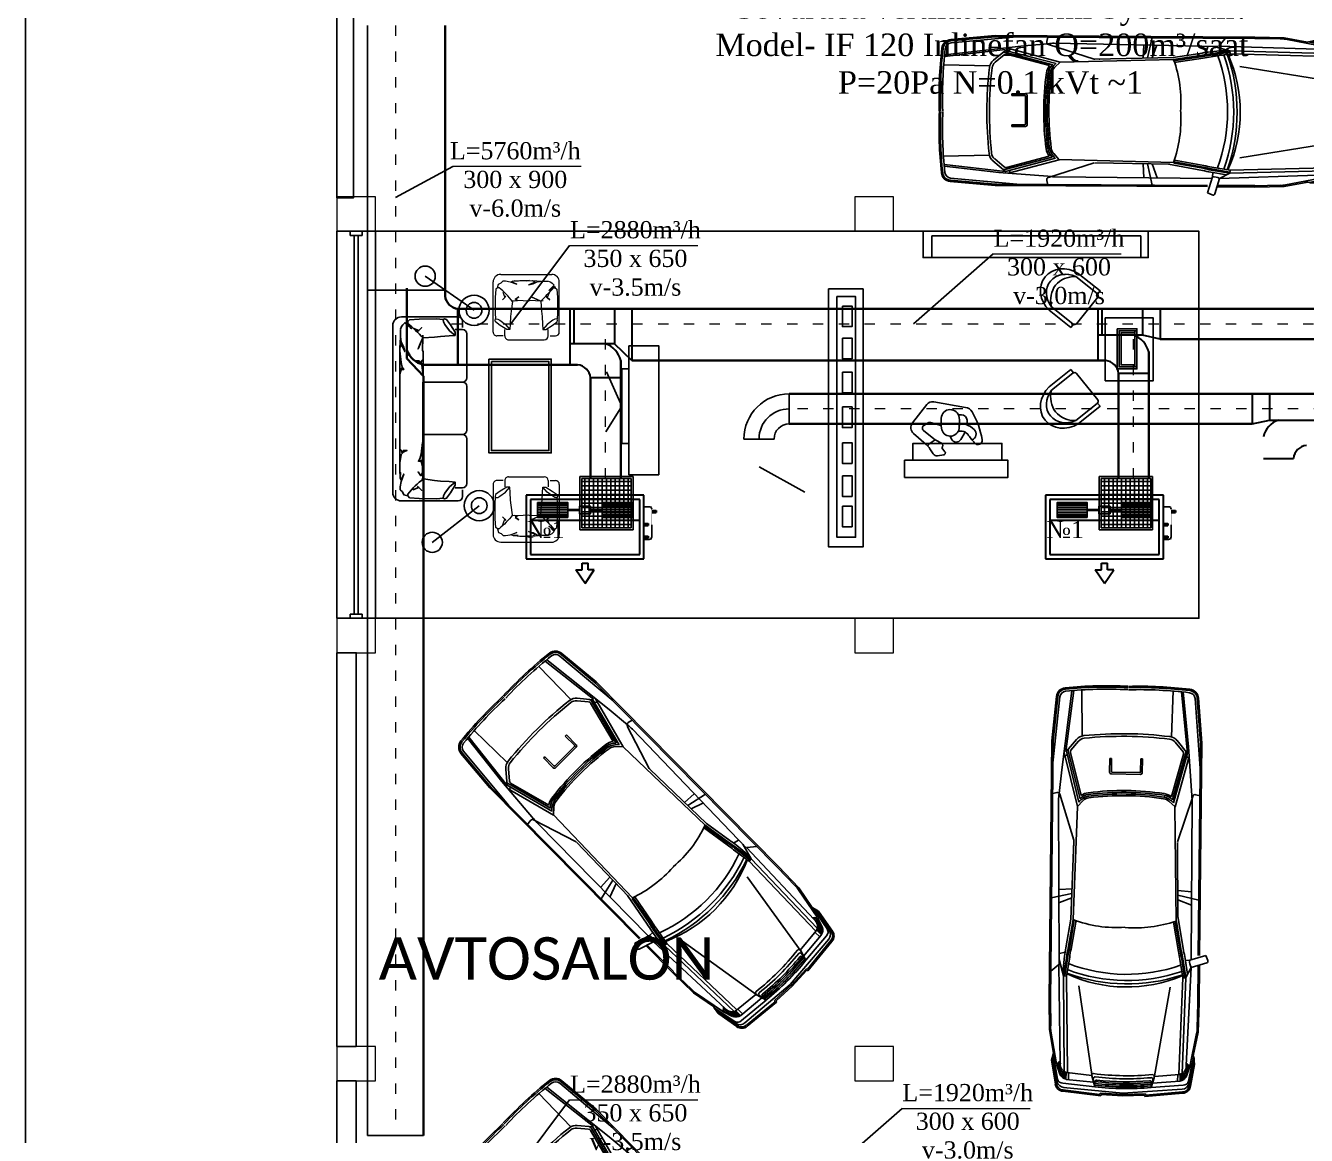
# Model space of a CAD drawing. Header units: inches. Extents: x 23 to 100097, y 11 to 104145.
# Drawn here: x 37146 to 52032, y 13290 to 26194 of the extents above; entities that cross this region are included whole.
import ezdxf

# ---------------------------------------------------------------- set-up
doc = ezdxf.new("R2010")
doc.units = ezdxf.units.IN
doc.header["$MEASUREMENT"] = 0
doc.linetypes.add('ACAD_ISO03W100', pattern=[30, 12, -18])
for name, color, linetype, lineweight in [('DIM', 8, 'Continuous', 13), ('Divar', 7, 'Continuous', 25), ('fancoil sistemi', 80, 'Continuous', 30), ('PENCERE', 7, 'Continuous', 9), ('SL3', 10, 'Continuous', 20), ('T-DİFÜZÖR', 7, 'Continuous', 0)]:
    doc.layers.add(name, color=color, linetype=linetype, lineweight=lineweight)
for name, color, linetype in [('DK_MAQUINAS', 7, 'Continuous'), ('noqte', 1, 'Continuous'), ('TEKST', 7, 'Continuous'), ('VRV MUSA', 5, 'Continuous'), ('VZ', 8, 'Continuous')]:
    doc.layers.add(name, color=color, linetype=linetype)
doc.styles.get("Standard").update_dxf_attribs({"font": 'arial.ttf'})
doc.styles.add('Times Latin', font='')
doc.styles.get('Times Latin').set_extended_font_data('Times Latin')

# ---------------------------------------------------------------- blocks, each defined once
blk = doc.blocks.new('A$C30807CB4')
at = {"layer": 'T-DİFÜZÖR', "lineweight": 25}
for p, q in [((-31, 0), (-31, 62)), ((-31, 62), (31, 62)), ((-28.8, 59.8), (-28.8, 2.2)), ((28.8, 59.8), (-28.8, 59.8)), ((28.8, 2.2), (28.8, 59.8)), ((31, 62), (31, 0)), ((31, 0), (-31, 0)), ((28.8, 2.2), (-28.8, 2.2))]:
    blk.add_line(p, q, dxfattribs=at)
at = {"layer": 'T-DİFÜZÖR', "color": 3, "lineweight": 25}
for p, q in [((28.8, 59.8), (-28.8, 59.8)), ((-25, 2.2), (-25, 59.8)), ((-20, 2.2), (-20, 59.8)), ((-15, 2.2), (-15, 59.8)), ((-10, 2.2), (-10, 59.8)), ((-5, 2.2), (-5, 59.8)), ((0, 2.2), (0, 59.8)), ((5, 2.2), (5, 59.8)), ((10, 2.2), (10, 59.8)), ((15, 2.2), (15, 59.8)), ((20, 2.2), (20, 59.8)), ((25, 2.2), (25, 59.8)), ((-28.8, 56), (28.8, 56)), ((28.8, 56), (-28.8, 56)), ((-28.8, 51), (28.8, 51)), ((28.8, 51), (-28.8, 51)), ((-28.8, 46), (28.8, 46)), ((28.8, 46), (-28.8, 46)), ((-28.8, 41), (28.8, 41)), ((28.8, 41), (-28.8, 41)), ((-28.8, 36), (28.8, 36)), ((28.8, 36), (-28.8, 36)), ((-28.8, 31), (28.8, 31)), ((28.8, 31), (-28.8, 31)), ((-28.8, 26), (28.8, 26)), ((28.8, 26), (-28.8, 26)), ((-28.8, 21), (28.8, 21)), ((28.8, 21), (-28.8, 21)), ((-28.8, 16), (28.8, 16)), ((28.8, 16), (-28.8, 16)), ((-28.8, 11), (28.8, 11)), ((28.8, 11), (-28.8, 11)), ((-28.8, 6), (28.8, 6)), ((28.8, 6), (-28.8, 6))]:
    blk.add_line(p, q, dxfattribs=at)
blk = doc.blocks.new('sadadaaaaaaaaaa')
at = {"color": 1}
for p, q in [((100396, -134465), (100044, -134465)), ((100396, -134465), (100044, -134465)), ((100396, -134478), (100044, -134478)), ((100396, -134478), (100044, -134478)), ((100396, -134495), (100044, -134495)), ((100396, -134495), (100044, -134495)), ((100396, -134517), (100044, -134517)), ((100396, -134517), (100044, -134517)), ((100396, -134542), (100044, -134542)), ((100396, -134542), (100044, -134542)), ((100396, -134568), (100044, -134568)), ((100396, -134568), (100044, -134568)), ((100396, -134536), (100530, -134536)), ((100396, -134536), (100530, -134536)), ((100396, -134549), (100530, -134549)), ((100396, -134549), (100530, -134549)), ((100794, -134536), (100660, -134536)), ((100794, -134536), (100660, -134536)), ((100794, -134549), (100660, -134549)), ((100794, -134549), (100660, -134549)), ((100794, -134465), (101146, -134465)), ((100794, -134465), (101146, -134465)), ((100794, -134478), (101146, -134478)), ((100794, -134478), (101146, -134478)), ((100794, -134495), (101146, -134495)), ((100794, -134495), (101146, -134495)), ((100794, -134517), (101146, -134517)), ((100794, -134517), (101146, -134517)), ((100794, -134542), (101146, -134542)), ((100794, -134542), (101146, -134542)), ((100794, -134568), (101146, -134568)), ((100794, -134568), (101146, -134568)), ((100396, -134590), (100044, -134590)), ((100396, -134590), (100044, -134590)), ((100396, -134607), (100044, -134607)), ((100396, -134607), (100044, -134607)), ((100396, -134620), (100044, -134620)), ((100396, -134620), (100044, -134620)), ((100794, -134590), (101146, -134590)), ((100794, -134590), (101146, -134590)), ((100794, -134607), (101146, -134607)), ((100794, -134607), (101146, -134607)), ((100794, -134620), (101146, -134620)), ((100794, -134620), (101146, -134620))]:
    blk.add_line(p, q, dxfattribs=at)
at = {"color": 4}
for p, q in [((101280, -134504), (101340, -134504)), ((101370, -134856), (101370, -134714)), ((101280, -134886), (101340, -134886))]:
    blk.add_line(p, q, dxfattribs=at)
at = {"color": 1}
for points in [[(100396, -134629), (100044, -134629), (100044, -134456), (100396, -134456)], [(100396, -134629), (100044, -134629), (100044, -134456), (100396, -134456)], [(100530, -134586), (100660, -134586), (100660, -134499), (100530, -134499)], [(100530, -134586), (100660, -134586), (100660, -134499), (100530, -134499)], [(100794, -134629), (101146, -134629), (101146, -134456), (100794, -134456)], [(100794, -134629), (101146, -134629), (101146, -134456), (100794, -134456)]]:
    blk.add_lwpolyline(points, close=True, dxfattribs=at)
at = {"color": 4}
for centre, start, end in [((101340, -134534), 0, 90), ((101340, -134856), 270, 0)]:
    blk.add_arc(centre, 30, start, end, dxfattribs=at)
at = {"layer": 'DK_MAQUINAS', "lineweight": 30}
for p, q in [((100560, -135238), (100560, -135160)), ((100560, -135160), (100630, -135160)), ((100630, -135238), (100630, -135160)), ((100595, -135398), (100487, -135238)), ((100487, -135238), (100560, -135238)), ((100595, -135398), (100703, -135238)), ((100703, -135238), (100630, -135238))]:
    blk.add_line(p, q, dxfattribs=at)
at = {"layer": 'fancoil sistemi', "color": 3, "lineweight": 30}
for p, q in [((101280, -134370), (99910, -134370)), ((99910, -134370), (99910, -135110)), ((101230, -134420), (99960, -134420)), ((99960, -134420), (99960, -135060)), ((101230, -135060), (101230, -134420)), ((101280, -135110), (101280, -134370)), ((101230, -134665), (99960, -134665)), ((99910, -135110), (101280, -135110)), ((99960, -135060), (101230, -135060))]:
    blk.add_line(p, q, dxfattribs=at)
at = {"layer": 'noqte', "color": 4, "lineweight": 30}
for p, q in [((101370, -134548), (101420, -134548)), ((101420, -134548), (101420, -134572)), ((101370, -134572), (101420, -134572))]:
    blk.add_line(p, q, dxfattribs=at)
at = {"layer": 'noqte', "lineweight": 30}
for p, q in [((101280, -134698), (101330, -134698)), ((101330, -134698), (101330, -134722)), ((101280, -134722), (101330, -134722)), ((101280, -134848), (101330, -134848)), ((101330, -134848), (101330, -134872)), ((101280, -134872), (101330, -134872))]:
    blk.add_line(p, q, dxfattribs=at)
at = {"layer": 'noqte', "color": 4, "const_width": 5}
for points in [[(101370, -134504), (101280, -134504)], [(101280, -134886), (101370, -134886), (101370, -134504)]]:
    blk.add_lwpolyline(points, dxfattribs=at)
blk = doc.blocks.new('Z2')
at = {"layer": 'VZ', "linetype": 'Continuous'}
for p, q in [((828.4, 15.6), (822.9, 13.1)), ((523.9, 0), (575.9, 4.6)), ((524, -1.5), (576, 3.1)), ((524.3, -4), (605.6, 3.3)), ((575.9, 4.6), (822.9, 5.9)), ((576, 3.1), (822.9, 4.4)), ((636, -1.4), (637.1, 3.7)), ((753, -20.6), (758.7, 4.1)), ((828.5, -5.5), (822.9, 13.1)), ((836.9, -3.5), (831.2, 14.4)), ((833.8, 6), (877.9, 6.2)), ((833.8, 4.5), (877.9, 4.7)), ((877.8, 6.4), (911.9, 5.7)), ((877.8, 4.9), (907.4, 4.3)), ((911.9, 5.7), (939.5, 0.5)), ((913.5, 3.9), (952.2, -3.4)), ((949.1, 2.2), (935.3, -0.2)), ((969.2, -4.6), (941, 0.9)), ((972, -4.3), (941.8, 1)), ((945, 1.5), (974.8, -3.6)), ((949.8, 2.2), (975.1, -2.1)), ((516.7, -19.9), (588.1, -11.8)), ((516.8, -17.9), (580.4, -10.7)), ((573.5, -24), (588.1, -11.8)), ((637.2, -6.1), (580.5, -10.7)), ((642.5, -28.5), (587.4, -14)), ((646, -27.2), (588, -11.9)), ((650.5, -25.3), (591.6, -9.8)), ((593.8, -10.4), (591.9, -13)), ((691.1, -21.9), (638, -4.9)), ((644.8, -5.6), (827.7, -3.7)), ((747.9, -20.7), (748.9, -4.5)), ((758.4, -20.5), (764.4, -4.3)), ((828.5, -5.5), (829, -10.5)), ((836.9, -3.5), (950.5, -7.5)), ((848.7, -9.6), (836.9, -3.5)), ((849, -9.6), (849.3, -13.1)), ((849, -9.6), (960.4, -12.3)), ((849.3, -13.1), (961.5, -15.9)), ((951.6, -3.3), (947.9, -7.5)), ((952.2, -3.4), (963.4, -7.1)), ((969.3, -14.3), (961.2, -14.3)), ((972.2, -46.4), (969.4, -14.6)), ((977.4, -47.9), (974, -10.9)), ((984.4, -80.8), (978.8, -11.8)), ((986.2, -54), (981.8, -11.2)), ((987.8, -55), (983.3, -11)), ((515.8, -29.7), (569.3, -30.6)), ((575.5, -26.3), (586.4, -17.1)), ((638.7, -29.7), (589.1, -16.5)), ((644.1, -32.5), (650.5, -25.3)), ((783.5, -22.1), (650.3, -25.5)), ((779.1, -20.1), (691.8, -21.9)), ((966.1, -44.6), (860.4, -27.7)), ((964.5, -44.2), (961.5, -15.4)), ((969.5, -17.3), (961.5, -17.3)), ((966.1, -44.6), (977.4, -47.9)), ((968.2, -46.2), (977.4, -47.9)), ((971.5, -47.9), (977.4, -47.9)), ((986.2, -54), (984.7, -54.5)), ((985.9, -80.9), (984.7, -54.5)), ((987.8, -55), (986.3, -55.5)), ((987.4, -80.8), (986.3, -55.5)), ((595.4, -64.1), (595.4, -66.1)), ((611.4, -64.1), (595.4, -64.1)), ((610.4, -66.1), (595.4, -66.1)), ((611.4, -99), (611.4, -67.1)), ((613.4, -100), (613.4, -66.1)), ((984.4, -80.6), (978.8, -149.6)), ((985.9, -80.6), (984.7, -106.9)), ((987.4, -80.6), (986.3, -105.9)), ((595.4, -100), (595.4, -102)), ((610.4, -100), (595.4, -100)), ((611.4, -102), (595.4, -102)), ((966.1, -116.8), (860.4, -133.7)), ((964.5, -117.2), (961.5, -146)), ((964.7, -117.2), (977.5, -113.5)), ((968.2, -115.3), (977.5, -113.5)), ((972.2, -115), (969.4, -146.8)), ((971.6, -113.5), (977.5, -113.5)), ((977.4, -113.5), (974, -150.5)), ((986.2, -107.5), (981.8, -150.3)), ((987.8, -106.4), (983.3, -150.4)), ((986.2, -107.5), (984.7, -106.9)), ((987.8, -106.4), (986.3, -105.9)), ((645.2, -132.6), (651.8, -138.9)), ((516.3, -135.7), (569.9, -134.6)), ((517.2, -145.3), (588.1, -153.4)), ((517.4, -147.4), (609.5, -157.8)), ((574, -141), (588, -152.6)), ((576, -138.7), (586.4, -147.4)), ((642.9, -135.9), (587.4, -150.5)), ((646.8, -137.2), (588, -152.6)), ((639.1, -134.8), (589.1, -148)), ((651.8, -138.9), (589.4, -155.4)), ((691.1, -142.4), (638, -159.3)), ((783.5, -141.8), (651.8, -138.9)), ((783.4, -144.3), (691.8, -142.3)), ((747.9, -143.5), (748.8, -158.6)), ((753, -143.7), (758.5, -167.5)), ((758.4, -143.7), (763.7, -158)), ((849, -151.9), (849.3, -148.4)), ((849.3, -148.4), (961.5, -145.5)), ((969.3, -147.1), (961.2, -147.1)), ((969.5, -144.1), (961.7, -144.1)), ((524.9, -161.3), (605.6, -168.5)), ((593.8, -154.2), (591.9, -151.6)), ((637.2, -160.3), (609.5, -157.8)), ((636, -162.8), (637.1, -168)), ((644.8, -160.8), (835.4, -156.9)), ((821.4, -150.3), (823.3, -157)), ((849, -151.9), (830.2, -157)), ((835.9, -157.3), (950.5, -153.9)), ((835.9, -157.3), (843.9, -166.8)), ((849, -151.9), (960.4, -149.1)), ((911.9, -167.2), (939.1, -162.1)), ((913.5, -165.4), (951.4, -158.2)), ((947.4, -164.1), (937.6, -161.7)), ((969.2, -156.8), (939.9, -162.3)), ((972, -157.1), (941, -162.5)), ((945, -162.9), (974.8, -157.8)), ((947.4, -164.1), (975.1, -159.3)), ((951.7, -158.2), (947.9, -153.9)), ((951.7, -158.2), (963.4, -154.3)), ((524.6, -165.3), (576.2, -169.9)), ((524.7, -163.8), (576.2, -168.4)), ((576.2, -168.4), (877.8, -166.4)), ((576.2, -169.9), (877.8, -167.9)), ((877.8, -166.4), (907.4, -165.8)), ((877.8, -167.9), (911.9, -167.2))]:
    blk.add_line(p, q, dxfattribs=at)
for points in [[(845.1, -7.7), (826.7, -10.9, 0.02434), (817.2, -12.9), (777.4, -20.1)], [(848.7, -9.6), (827.2, -13.3, 0.024621), (817.7, -15.4), (783.9, -21.5)], [(849, -11.1), (827.4, -14.8, 0.024794), (818, -16.8), (784.2, -22.9)], [(849.3, -13.1), (827.7, -16.8, 0.025032), (818.5, -18.8), (784.6, -24.9)], [(844.9, -152.8), (826.2, -150.9, -0.024572), (816.6, -149.5), (783.1, -144.2)], [(848.7, -151.9), (826.5, -148.5, -0.024884), (817, -147), (783.5, -141.8)], [(849, -150.4), (826.7, -147, -0.025062), (817.4, -145.5), (783.7, -140.3)], [(849.3, -148.4), (827.1, -145, -0.025305), (817.8, -143.6), (784.1, -138.3)]]:
    blk.add_lwpolyline(points, format="xyb", dxfattribs=at)
for centre, radius, start, end in [((829.3, 13.8), 2, 16.032, 116.277), ((558.3, 1.1), 2, 90.2925, 95.1346), ((578.6, -51.8), 55, 90.2889, 95.4112), ((909.1, -15.6), 20, 77.2438, 94.9716), ((944.2, -6.9), 8.44, 84.6853, 116.2825), ((949.4, 0.2), 2, 80.3061, 100.0791), ((1012.5, -62.1), 501.6, 174.0706, 182.2377), ((1012.5, -62.1), 500.1, 174.0706, 182.2377), ((525, -11.5), 11.5, 95.4112, 174.0706), ((1012.5, -62.1), 497.6, 174.0706, 182.2377), ((525, -11.5), 10, 95.4112, 174.0706), ((525, -11.5), 7.5, 95.4112, 174.0706), ((580.7, -12.7), 2, 94.625, 96.4592), ((586.7, -16.9), 3, 76.0967, 129.9507), ((638.9, -2.1), 3, 167.0338, 252.3493), ((644.8, -60.6), 55, 90, 97.9529), ((830.2, 6), 11.6, 261.5554, 305.2242), ((655.1, -81), 198.2, 340.4023, 19.6505), ((655.1, -81), 202.2, 340.9682, 19.1667), ((695.3, -80.9), 165.6, 336.1851, 23.923), ((951.9, -17.2), 11.3, 15.0152, 105.7793), ((951.9, -17.2), 12.8, 13.2147, 96.3236), ((951.9, -17.2), 9.75, 10.7219, 98.212), ((951.9, -17.2), 14.3, 11.8026, 49.5918), ((959.2, -16.5), 10.3, 10.4215, 65.8314), ((951.9, -17.2), 15.8, 10.7219, 37.612), ((967.9, -10.6), 6.08, 357.1545, 77.5566), ((970.8, -12.2), 8, 2.5736, 81.6508), ((973.8, -11.5), 8, 2.5736, 82.7107), ((973.8, -11.5), 9.5, 2.5736, 82.7107), ((581.9, -34), 13, 129.9507, 173.8206), ((581.9, -34), 10, 129.9507, 173.8206), ((588.4, -19.4), 3, 76.0967, 129.9507), ((653.2, -40.4), 18, 143.3281, 172.4395), ((653.2, -40.4), 16, 132.0141, 172.4395), ((664.2, -45.5), 25.9, 134.8375, 164.4219), ((637.2, -72.7), 154.8, 356.9565, 19.0751), ((657, -81.4), 189.2, 339.9422, 20.2582), ((1011.8, -80.5), 445.4, 173.8206, 186.7174), ((1011.8, -80.5), 442.4, 173.8206, 186.7174), ((958.1, -80.9), 325.6, 172.4395, 188.0453), ((958.1, -80.9), 323.6, 172.4395, 188.0453), ((958.1, -80.9), 321.6, 172.4395, 188.0453), ((958.1, -80.9), 319.6, 172.4395, 188.0453), ((653.2, -40.4), 12, 138.8164, 172.4395), ((965, -47.5), 3.09, 69.077, 157.9724), ((659.1, -80.9), 305, 353.5548, 6.5029), ((967.8, -48.1), 2, 79.0445, 185.4473), ((661.4, -81), 306.2, 353.9797, 6.125), ((971.5, -49.9), 2, 90, 185.0901), ((663.8, -81.1), 307.3, 354.3657, 5.7863), ((661.6, -81), 311.5, 354.0147, 6.0882), ((661.8, -81), 313.3, 354.0493, 6.0566), ((662, -81), 315.1, 354.0853, 6.0242), ((662.2, -81), 316.9, 354.1227, 5.9905), ((610.4, -67.1), 1, 0, 90), ((611.4, -66.1), 2, 0, 90), ((1012.3, -98.4), 501.4, 178.16, 186.4994), ((1012.3, -98.4), 499.9, 178.16, 186.4994), ((1012.3, -98.4), 497.4, 178.16, 186.4994), ((653.8, -93.8), 138.2, 339.7199, 5.1523), ((610.4, -99), 1, 270, 0), ((611.4, -100), 2, 270, 0), ((964.1, -115.3), 2, 173.5584, 286.3174), ((967.9, -113.3), 2, 173.9605, 280.9231), ((971.6, -111.5), 2, 174.3233, 270), ((582.3, -131), 13, 187.5169, 230.3838), ((582.3, -131), 10, 187.5169, 230.3838), ((653.5, -124), 18, 188.0453, 216.9703), ((653.5, -124), 16, 188.0453, 228.36), ((659.8, -121.1), 20.8, 193.4839, 231.0333), ((653.5, -124), 12, 188.0453, 226.0174), ((588.4, -145.1), 3, 230.0493, 283.9033), ((691.8, -144.3), 2, 88.7735, 107.6507), ((697.6, -144.4), 2, 88.7735, 107.6507), ((951.9, -144.2), 11.3, 254.2207, 344.9848), ((951.9, -144.2), 9.75, 261.788, 349.2781), ((951.9, -144.2), 12.8, 263.6764, 346.7853), ((951.9, -144.2), 14.3, 310.4082, 348.1974), ((959.2, -144.9), 10.3, 294.1686, 349.5785), ((951.9, -144.2), 15.8, 322.388, 349.2781), ((525.6, -153.8), 11.5, 186.4994, 264.5888), ((525.6, -153.8), 10, 186.4994, 264.5888), ((525.6, -153.8), 7.5, 186.4994, 264.5888), ((586.7, -147.6), 3, 230.0493, 283.9033), ((588.9, -153.4), 2, 263.5408, 284.7562), ((609.7, -155.8), 2, 263.5408, 264.9127), ((638.9, -162.2), 3, 107.6507, 192.9662), ((644.8, -105.8), 55, 262.0471, 270), ((944, -149.2), 13.7, 249.4556, 274.2003), ((967.9, -150.8), 6.08, 282.4434, 2.8455), ((970.8, -149.2), 8, 278.3492, 357.4264), ((973.8, -149.9), 8, 277.2893, 357.4264), ((973.8, -149.9), 9.5, 277.2893, 357.4264), ((560.7, -166.5), 2, 264.8691, 270.3824), ((578.6, -113.4), 55, 264.5888, 269.7111), ((909.1, -145.9), 20, 265.0284, 282.7562)]:
    blk.add_arc(centre, radius, start, end, dxfattribs=at)
blk = doc.blocks.new('ddddddddddddddddsss')
at = {"lineweight": 5, "ltscale": 5}
for p, q in [((94091.66297, -105093.83976), (94684.89565, -105093.87077)), ((94003.25577, -105765.46305), (94003.28626, -105182.20723)), ((94456.06636, -105165.20449), (94565.48183, -105174.03134)), ((94773.23264, -105765.5033), (94773.26312, -105182.24748)), ((94118.7321, -105809.65513), (94047.43951, -105809.6514)), ((94138.86397, -105809.65618), (94138.86784, -105735.70686)), ((94642.97235, -105809.68253), (94642.97622, -105735.73321)), ((94665.57335, -105809.68371), (94729.04428, -105809.68703)), ((94183.04771, -105853.84454), (94598.784, -105853.86627)), ((94183.04771, -107447.27537), (94598.784, -107447.25364)), ((94003.25577, -107535.65686), (94003.28626, -108118.91267)), ((94118.7321, -107491.46478), (94047.43951, -107491.4685)), ((94138.86397, -107491.46372), (94138.86784, -107565.41305)), ((94642.97235, -107491.43737), (94642.97622, -107565.3867)), ((94665.57335, -107491.43619), (94729.04428, -107491.43287)), ((94773.23264, -107535.61661), (94773.26312, -108118.87242)), ((94091.66297, -108207.28014), (94684.89565, -108207.24914)), ((94456.06636, -108135.91541), (94565.48183, -108127.08856))]:
    blk.add_line(p, q, dxfattribs=at)
for p, q in [((101023.05892, -105317.82522), (100775.14722, -105119.56514)), ((100717.27861, -105711.22671), (100466.64681, -105510.79129)), ((100742.00603, -105669.26408), (100494.09433, -105471.004)), ((92837.64306, -107628.16277), (92837.64306, -105688.16277)), ((93597.64306, -105588.16277), (92937.64306, -105588.16277)), ((93647.64306, -105709.98514), (93647.64306, -105638.16277)), ((100747.68391, -105673.20681), (100717.27861, -105711.22671)), ((92918.37633, -105947.09696), (92928.35813, -105823.2842)), ((93647.64306, -105735.55995), (93563.96356, -105735.55995)), ((93697.64306, -106295.55995), (93697.64306, -105785.55995)), ((100717.27861, -106200.70819), (100466.64681, -106401.1436)), ((100742.00603, -106242.67081), (100494.09433, -106440.9309)), ((100747.68391, -106238.72809), (100717.27861, -106200.70819)), ((93647.64306, -106345.55995), (93188.59875, -106345.55995)), ((93697.64306, -106905.55995), (93697.64306, -106395.55995)), ((101023.05892, -106594.10967), (100775.14722, -106792.36976)), ((93647.64306, -106955.55995), (93185.16482, -106955.55995)), ((93697.64306, -107524.70877), (93697.64306, -107005.55995)), ((93647.64306, -107574.70877), (93563.96356, -107574.70877)), ((93647.64306, -107597.48957), (93647.64306, -107678.16277)), ((93597.64306, -107728.16277), (92937.64306, -107728.16277))]:
    blk.add_line(p, q)
at = {"color": 8, "linetype": 'Continuous'}
for p, q in [((99125.8882, -106575.70399), (99494.72018, -106639.79374)), ((98878.62851, -106818.0805), (99043.28745, -106607.50929)), ((99410.97555, -106726.49553), (99447.07917, -106727.10622)), ((99050.60166, -106823.39117), (99008.77867, -106850.51998)), ((99212.87419, -106850.66325), (99086.91902, -106817.55906)), ((99517.19598, -106845.46298), (99513.52479, -106790.3363)), ((99037.57043, -107070.45121), (98891.48357, -106945.7691)), ((99126.82068, -107007.06845), (99005.66414, -106908.56388)), ((99213.85835, -107056.3137), (99148.42508, -107021.41736)), ((99314.67181, -106974.71354), (99330.58503, -107008.81362)), ((99410.40479, -106915.15935), (99456.75394, -106918.18932)), ((99488.79412, -106926.70612), (99438.69156, -107013.5089)), ((99118.29683, -107180.29352), (99081.21845, -107121.05172)), ((99219.43678, -107109.89485), (99255.49343, -107155.41487)), ((99169.92377, -107203.93433), (99240.72644, -107193.03114))]:
    blk.add_line(p, q, dxfattribs=at)
for points in [[(101028.44512, -105322.13268), (101058.55873, -105284.47751), (100805.26084, -105081.90997)], [(101030.38093, -105358.66637), (100783.45769, -105667.42826)], [(92928.94751, -105730.44413), (92940.68728, -105700.18152), (92953.36574, -105681.79671), (92977.3885, -105655.91622), (93051.64986, -105724.84917), (92992.17177, -105650.37042), (93013.51707, -105643.09871)], [(93013.51707, -107670.36647), (92966.30108, -107658.38635), (92950.08993, -107621.37625), (92923.66192, -107597.58207), (92923.66192, -107565.85653), (92934.2331, -107502.40535), (92965.9467, -107415.16008), (92934.2331, -107483.89878), (92923.66192, -107462.74844), (92926.30475, -107396.65351), (92923.66192, -107451.4213), (92918.37633, -107374.75116), (92918.37633, -105982.21828), (92921.01916, -107284.54613), (92918.37633, -105947.09696), (92939.51875, -105907.44005), (92976.51788, -105992.04156), (92963.30394, -105933.87799), (92934.2331, -105881.00203), (92928.94751, -105814.90709), (92928.94751, -105732.94934)], [(93070.22651, -105718.3666), (93140.37141, -105746.2068), (93172.08495, -105714.48125), (93140.37141, -105746.2068), (93121.92518, -105759.35242)], [(93186.24042, -105801.45297), (93187.94185, -105833.41367), (93132.44306, -105960.31593), (93157.64306, -105902.69419), (93187.94185, -105833.41367), (93182.65619, -105973.53499), (93190.58461, -105992.79349), (93182.65619, -107401.18918), (93164.15666, -107435.55849), (93132.44306, -107390.61397), (93157.64306, -107426.32741), (93182.65619, -107427.62712), (93182.65619, -107407.22863), (93187.94185, -107440.86377), (93184.87216, -107477.71354)], [(93187.94185, -105833.41367), (93322.72454, -105821.96632), (93391.86211, -105814.94558), (93492.28844, -105809.65797), (93561.00123, -105804.37037)], [(92918.37633, -105982.21828), (92933.4931, -106119.09898), (92948.40944, -106172.39185), (92965.4567, -106200.10405), (92944.14761, -106197.97234), (92937.75493, -106187.31385), (92918.37633, -106255.52863)], [(93186.75955, -106243.28155), (93174.2856, -106146.81118), (93142.322, -106116.96727), (93106.09658, -106099.91355), (93142.322, -106097.78184), (93165.76201, -106121.2307), (93170.02377, -106099.91355), (93189.40237, -106080.72812)], [(101030.38093, -106553.26853), (100783.45769, -106244.50664)], [(101028.44512, -106589.80222), (101058.55873, -106627.45739), (100805.26084, -106830.02493)], [(92921.01916, -107284.54613), (92933.4931, -107188.07576), (92965.4567, -107158.23184), (93001.68213, -107141.17812), (92965.4567, -107139.04641), (92942.0167, -107162.49527), (92937.75493, -107141.17812), (92918.37633, -107121.99269)], [(93183.00969, -107049.06334), (93167.89292, -107185.94404), (93152.97658, -107239.23691), (93135.92933, -107266.94911), (93157.23841, -107264.81739), (93163.63109, -107254.15891), (93183.00969, -107322.37369)], [(93195.8702, -107471.34732), (93322.72454, -107491.49886), (93391.86211, -107498.5196), (93492.28844, -107503.80721), (93561.00123, -107509.09481)], [(93070.22651, -107600.19134), (93140.37141, -107572.35114), (93172.08495, -107604.07669), (93140.37141, -107572.35114), (93121.92518, -107559.20552)]]:
    blk.add_lwpolyline(points)
at = {"lineweight": 5, "ltscale": 5}
for points in [[(94054.35855, -105249.26136), (94064.94781, -105207.53616), (94097.65516, -105193.21173), (94118.6838, -105169.85784), (94146.72033, -105169.85931), (94202.79297, -105179.20421), (94279.89197, -105207.23422), (94219.14762, -105179.20507), (94237.8391, -105169.86407), (94296.24845, -105172.20265), (94247.84913, -105169.8646), (94315.60439, -105165.19715), (94425.02891, -105165.20287), (94395.32034, -105167.53684), (94456.06636, -105165.20449), (94491.11102, -105183.89033), (94416.34519, -105216.58332), (94467.74616, -105204.90857), (94514.4751, -105179.22051), (94572.88482, -105174.55257), (94645.3126, -105174.55636)], [(94647.52652, -105174.55647), (94674.26967, -105184.93255), (94690.51612, -105196.13762), (94713.38615, -105217.36823), (94652.46522, -105282.99137), (94718.28641, -105230.43278), (94724.71158, -105249.2964)], [(94116.37116, -105299.37992), (94140.97089, -105361.36972), (94112.9329, -105389.39418), (94140.97089, -105361.36972), (94152.5888, -105345.06901)], [(94584.76263, -105401.92832), (94556.51821, -105403.43043), (94444.37459, -105354.37913), (94495.29496, -105376.65156), (94556.51821, -105403.43043), (94432.69031, -105398.75292), (94415.6708, -105405.75854), (94292.22834, -105398.74558), (94261.85632, -105382.39557), (94301.5762, -105354.37167), (94270.01432, -105376.63978), (94268.86458, -105398.74436), (94286.89115, -105398.7453), (94257.16684, -105403.41479), (94224.60207, -105400.70034)], [(94658.19315, -105299.40824), (94633.58695, -105361.39547), (94661.62201, -105389.42286), (94633.58695, -105361.39547), (94621.97074, -105345.09355)], [(94230.22752, -105410.41983), (94212.41332, -105522.52274), (94206.20575, -105583.62073), (94201.52834, -105672.36933), (94196.8524, -105733.09202)], [(94556.51821, -105403.43043), (94566.62824, -105522.54125), (94572.82943, -105583.63989), (94577.49756, -105672.38898), (94582.16715, -105733.11216)], [(94230.22752, -107890.70008), (94212.41332, -107778.59717), (94206.20575, -107717.49918), (94201.52834, -107628.75057), (94196.8524, -107568.02789)], [(94556.51821, -107897.68947), (94566.62824, -107778.57865), (94572.82943, -107717.48002), (94577.49756, -107628.73092), (94582.16715, -107568.00774)], [(94116.37116, -108001.73998), (94140.97089, -107939.75018), (94112.9329, -107911.72573), (94140.97089, -107939.75018), (94152.5888, -107956.05089)], [(94584.76263, -107899.19158), (94556.51821, -107897.68947), (94444.37459, -107946.74077), (94495.29496, -107924.46835), (94556.51821, -107897.68947), (94432.69031, -107902.36699), (94415.6708, -107895.36137), (94292.22834, -107902.37433), (94261.85632, -107918.72434), (94301.5762, -107946.74824), (94270.01432, -107924.48012), (94268.86458, -107902.37555), (94286.89115, -107902.37461), (94257.16684, -107897.70512), (94224.60207, -107900.41957)], [(94658.19315, -108001.71166), (94633.58695, -107939.72443), (94661.62201, -107911.69705), (94633.58695, -107939.72443), (94621.97074, -107956.02636)], [(94054.35855, -108051.85855), (94064.94781, -108093.58375), (94097.65516, -108107.90817), (94118.6838, -108131.26206), (94146.72033, -108131.2606), (94202.79297, -108121.91569), (94279.89197, -108093.88569), (94219.14762, -108121.91484), (94237.8391, -108131.25583), (94296.24845, -108128.91726), (94247.84913, -108131.25531), (94315.60439, -108135.92275), (94425.02891, -108135.91703), (94395.32034, -108133.58307), (94456.06636, -108135.91541), (94491.11102, -108117.22958), (94416.34519, -108084.53658), (94467.74616, -108096.21133), (94514.4751, -108121.8994), (94572.88482, -108126.56733), (94645.3126, -108126.56355)], [(94647.52652, -108126.56343), (94674.26967, -108116.18735), (94690.51612, -108104.98228), (94713.38615, -108083.75167), (94652.46522, -108018.12853), (94718.28641, -108070.68713), (94724.71158, -108051.82351)]]:
    blk.add_lwpolyline(points, dxfattribs=at)
for points in [[(94230.22752, -105410.41983, 0.0672056994), (94073.04962, -105249.26234), (94054.35855, -105249.26136), (94035.66671, -105265.60886), (94028.65239, -105363.69932), (94026.30664, -105543.53247), (94030.97585, -105611.63748), (94056.67591, -105613.97435), (94082.37528, -105627.98865), (94147.79151, -105674.70204), (94196.8524, -105733.09202), (94164.1431, -105733.09031), (94087.045, -105686.37636), (94030.97402, -105646.66996), (94026.30235, -105625.65025), (94030.97585, -105611.63748)], [(94556.51821, -105403.43043, 0.0307085414), (94706.02051, -105249.29542), (94724.71158, -105249.2964), (94743.40172, -105265.64586), (94750.40578, -105363.73705), (94752.73272, -105543.57044), (94748.0564, -105611.67497), (94722.35609, -105614.00914), (94696.65525, -105628.02076), (94631.23415, -105674.72731), (94582.16715, -105733.11216), (94614.87645, -105733.11387), (94691.97943, -105686.40798), (94748.05456, -105646.70745), (94752.72843, -105625.68823), (94748.0564, -105611.67497)], [(94230.22752, -107890.70008, -0.0672056994), (94073.04962, -108051.85757), (94054.35855, -108051.85855), (94035.66671, -108035.51104), (94028.65239, -107937.42059), (94026.30664, -107757.58743), (94030.97585, -107689.48242), (94056.67591, -107687.14556), (94082.37528, -107673.13126), (94147.79151, -107626.41786), (94196.8524, -107568.02789), (94164.1431, -107568.02959), (94087.045, -107614.74354), (94030.97402, -107654.44994), (94026.30235, -107675.46965), (94030.97585, -107689.48242)], [(94556.51821, -107897.68947, -0.0307085414), (94706.02051, -108051.82448), (94724.71158, -108051.82351), (94743.40172, -108035.47405), (94750.40578, -107937.38286), (94752.73272, -107757.54946), (94748.0564, -107689.44494), (94722.35609, -107687.11076), (94696.65525, -107673.09915), (94631.23415, -107626.39259), (94582.16715, -107568.00774), (94614.87645, -107568.00603), (94691.97943, -107614.71192), (94748.05456, -107654.41246), (94752.72843, -107675.43168), (94748.0564, -107689.44494)]]:
    blk.add_lwpolyline(points, format="xyb", dxfattribs=at)
for points in [[(93187.94185, -105833.41367, 0.0307085414), (93013.51707, -105664.24913), (93013.51707, -105643.09871), (93032.01667, -105621.94838), (93143.01418, -105614.01693), (93346.50973, -105611.37317), (93423.57565, -105616.66077), (93426.21847, -105645.74256), (93442.07524, -105674.82426), (93494.93127, -105748.85064), (93561.00123, -105804.37037), (93561.00123, -105767.35722), (93508.14527, -105680.11186), (93463.21766, -105616.66077), (93439.43248, -105611.37317), (93423.57565, -105616.66077)], [(93195.8702, -107471.34732, 0.0672056994), (93013.51707, -107649.21605), (93013.51707, -107670.36647), (93032.01667, -107691.5168), (93143.01418, -107699.44825), (93346.50973, -107702.09201), (93423.57565, -107696.80441), (93426.21847, -107667.72262), (93442.07524, -107638.64092), (93494.93127, -107564.61454), (93561.00123, -107509.09481), (93561.00123, -107546.10796), (93508.14527, -107633.35332), (93463.21766, -107696.80441), (93439.43248, -107702.09201), (93423.57565, -107696.80441)]]:
    blk.add_lwpolyline(points, format="xyb")
for centre, radius, start, end in [((94091.65835, -105182.21185), 88.37209, 89.997005059, 179.997005045), ((94684.89103, -105182.24286), 88.37209, 359.997005045, 89.997005059), ((94047.44182, -105765.46536), 44.18605, 179.997005045, 269.997005059), ((94183.05002, -105809.65849), 44.18605, 179.997005045, 269.997005059), ((94598.78631, -105809.68022), 44.18605, 269.997005059, 359.997005045), ((94729.04659, -105765.50099), 44.18605, 269.997005059, 359.997005045), ((94183.05002, -107491.46141), 44.18605, 90.002994941, 180.002994955), ((94598.78631, -107491.43968), 44.18605, 0.002994955, 90.002994941), ((94047.44182, -107535.65455), 44.18605, 90.002994941, 180.002994955), ((94729.04659, -107535.61892), 44.18605, 0.002994955, 90.002994941), ((94091.65835, -108118.90805), 88.37209, 180.002994955, 270.002994941), ((94684.89103, -108118.87704), 88.37209, 270.002994941, 0.002994955)]:
    blk.add_arc(centre, radius, start, end, dxfattribs=at)
for centre, radius, start, end in [((92937.64306, -105688.16277), 100, 90, 180), ((93597.64306, -105638.16277), 50, 0, 90), ((93647.64306, -105785.55995), 50, 0, 90), ((93647.64306, -106295.55995), 50, 270, 0), ((93647.64306, -106395.55995), 50, 0, 90), ((93647.64306, -106905.55995), 50, 270, 0), ((93647.64306, -107005.55995), 50, 0, 90), ((93647.64306, -107524.70877), 50, 270, 0), ((92937.64306, -107628.16277), 100, 180, 270), ((93597.64306, -107678.16277), 50, 270, 0)]:
    blk.add_arc(centre, radius, start, end)
at = {"color": 8, "linetype": 'Continuous'}
for centre, radius, start, end in [((99111.14235, -106660.57136), 86.13657, 80.142669999, 141.976), ((99316.40289, -106770.00027), 104.10173, 6.407245, 177.2431), ((99445.9306, -106794.83898), 67.74213, 3.810171, 89.02887), ((99475.61022, -106749.77228), 111.6274, 30.337429999, 80.142669999), ((98756.72739, -107170.48487), 944.56913, 9.49875, 30.337429999), ((98951.69778, -106875.21776), 92.75506, 141.976, 229.5202), ((99028.33724, -106880.67405), 35.94414, 122.969699999, 230.887999999), ((99075.38165, -106861.55705), 45.49278, 75.274769999, 122.969699999), ((100013.86923, -106803.58597), 802.37637, 177.2431, 185.6328), ((98887.49059, -106818.16741), 535.7103, 352.8243, 6.407245), ((99466.26664, -106923.58689), 92.0525, 67.99446, 118.286000001), ((99388.52793, -107115.94305), 299.52386, 46.37179, 67.99446), ((99279.38557, -107279.75406), 297.00429, 117.8018, 139.316600001), ((99211.85951, -106902.47105), 134.80471, 230.887999999, 241.927999999), ((99317.33771, -106872.28174), 102.46736, 185.6328, 352.8243), ((99385.86203, -106983.01659), 60.99979, 205.0202, 330.006299999), ((99451.15672, -107003.78011), 85.7722, 36.291200001, 86.25826), ((101204.16615, -105716.47951), 2089.12665, 216.291200001, 219.847599999), ((99546.30719, -106950.4221), 70.84961, 289.1063, 46.37179), ((99638.80115, -107022.89711), 50.23243, 219.847599999, 9.49875), ((98894.81419, -107237.71733), 219.90338, 32.04161, 49.52016), ((99198.56522, -107084.98802), 32.49643, 309.962100001, 61.927960001), ((99237.16798, -107169.9282), 23.37587, 278.7528, 38.38289), ((99162.06464, -107152.89929), 51.63462, 212.0416, 278.7528)]:
    blk.add_arc(centre, radius, start, end, dxfattribs=at)
for centre, major_axis, start_param, end_param in [((100664.8672, -105319.24737), (245.55551, -196.3758), 1.6938333204, 4.6002849141), ((100689.36736, -105339.06653), (208.15078, -166.46246), 1.8369412602, 4.446244047), ((100803.58267, -105430.40687), (262.44558, -209.88313), 2.2702475223, 4.0129377863), ((101005.9941, -105339.16371), (24.38684, -19.50266), 0, 1.5707963268), ((100759.07085, -105647.9256), (24.38684, -19.50266), 4.7123889804, 6.2831853072)]:
    blk.add_ellipse(centre, major_axis=major_axis, ratio=0.875, start_param=start_param, end_param=end_param)
at = {"extrusion": (0, 0, -1)}
for centre, major_axis, start_param, end_param in [((100759.07085, -106264.0093), (24.38684, 19.50266), 4.7123889804, 6.2831853072), ((100664.8672, -106592.68753), (245.55551, 196.3758), 1.6938333204, 4.6002849141), ((100689.36736, -106572.86836), (208.15078, 166.46246), 1.8369412602, 4.446244047), ((100803.58267, -106481.52803), (262.44558, 209.88313), 2.2702475223, 4.0129377863), ((101005.9941, -106572.77119), (24.38684, 19.50266), 0, 1.5707963268)]:
    blk.add_ellipse(centre, major_axis=major_axis, ratio=0.875, start_param=start_param, end_param=end_param, dxfattribs=at)
at = {"layer": 'Divar'}
for p, q in [((93782.39289, -105511.58465), (93214.60574, -105114.96545)), ((101485.74623, -105750.05575), (101485.74623, -106169.07154)), ((95501.31634, -106627.76069), (95323.26624, -106227.41686)), ((95501.31634, -106627.76069), (95314.78728, -106926.43002)), ((93842.5402, -107783.4554), (93296.53456, -108209.56203))]:
    blk.add_line(p, q, dxfattribs=at)
for points in [[(92382.73023, -100702.6292), (92382.73023, -104202.18283), (92187.73023, -104202.18283), (92187.73023, -100702.6292)], [(92187.73023, -104593.07468), (92412.73023, -104593.07468)], [(92187.73023, -104593.07468), (92637.73023, -104593.07468)], [(92637.73023, -104593.07468), (102207.73023, -104593.07468), (102207.73023, -109092.62831), (92637.73023, -109092.62831)], [(92412.73023, -109092.62831), (92187.73023, -109092.62831)], [(92637.73023, -109092.62831), (92187.73023, -109092.62831)]]:
    blk.add_lwpolyline(points, dxfattribs=at)
for points in [[(92187.73023, -104593.07468), (92637.73023, -104593.07468), (92637.73023, -109092.62831), (92187.73023, -109092.62831)], [(92343.61178, -104640.50148), (92481.70969, -104640.50148), (92481.70969, -104593.07468), (92343.61178, -104593.07468)], [(99000.99279, -104593.07468), (101618.2353, -104593.07468), (101618.2353, -104898.92855), (99000.99279, -104898.92855)], [(99102.20303, -104646.10589), (101531.76177, -104646.10589), (101531.76177, -104898.92855), (99102.20303, -104898.92855)], [(97902.79487, -105263.59172), (98302.79487, -105263.59172), (98302.79487, -108263.59172), (97902.79487, -108263.59172)], [(98062.95644, -105461.63405), (98175.15666, -105461.63405), (98175.15666, -105701.52954), (98062.95644, -105701.52954)], [(101117.77674, -105599.26688), (101676.83473, -105599.26688), (101676.83473, -106331.0527), (101117.77674, -106331.0527)], [(98062.95644, -105835.15246), (98175.15666, -105835.15246), (98175.15666, -106075.04796), (98062.95644, -106075.04796)], [(101256.09155, -105726.7157), (101485.74623, -105726.7157), (101485.74623, -106192.41159), (101256.09155, -106192.41159)], [(101279.4316, -105750.05575), (101462.40618, -105750.05575), (101462.40618, -106169.07154), (101279.4316, -106169.07154)], [(101485.74623, -105750.05575), (101279.4316, -105750.05575), (101279.4316, -106169.07154), (101485.74623, -106169.07154)], [(101462.40618, -105773.3958), (101302.77165, -105773.3958), (101302.77165, -106145.73149), (101462.40618, -106145.73149)], [(95579.34781, -105923.34043), (95929.34781, -105923.34043), (95929.34781, -107423.34043), (95579.34781, -107423.34043)], [(93955.84486, -106078.75058), (94680.22864, -106078.75058), (94680.22864, -107170.34182), (93955.84486, -107170.34182)], [(93983.84459, -106106.75032), (94652.22891, -106106.75032), (94652.22891, -107142.34208), (93983.84459, -107142.34208)], [(95579.34781, -106193.52509), (95501.31634, -106193.52509), (95501.31634, -107061.99628), (95579.34781, -107061.99628)], [(98062.95644, -106230.01438), (98175.15666, -106230.01438), (98175.15666, -106469.90987), (98062.95644, -106469.90987)], [(98062.95644, -106635.54844), (98175.15666, -106635.54844), (98175.15666, -106875.44393), (98062.95644, -106875.44393)], [(98062.95644, -107051.75425), (98175.15666, -107051.75425), (98175.15666, -107291.64974), (98062.95644, -107291.64974)], [(98883.82453, -107254.40825), (99917.74578, -107254.40825), (99917.74578, -107059.5144), (98883.82453, -107059.5144)], [(98786.26562, -107254.40825), (99986.26562, -107254.40825), (99986.26562, -107454.40825), (98786.26562, -107454.40825)], [(98062.95644, -107435.94442), (98175.15666, -107435.94442), (98175.15666, -107675.83991), (98062.95644, -107675.83991)], [(98062.95644, -107788.11853), (98175.15666, -107788.11853), (98175.15666, -108028.01402), (98062.95644, -108028.01402)], [(92343.61178, -109092.62831), (92481.70969, -109092.62831), (92481.70969, -109045.20151), (92343.61178, -109045.20151)], [(92412.73023, -114072.64419), (92187.73023, -114072.64419), (92187.73023, -109492.62831), (92412.73023, -109492.62831)], [(92412.73023, -118892.64419), (92187.73023, -118892.64419), (92187.73023, -114472.64419), (92412.73023, -114472.64419)]]:
    blk.add_lwpolyline(points, close=True, dxfattribs=at)
at = {"layer": 'Divar', "color": 4}
for points in [[(92389.56252, -104640.50148), (92435.16225, -104640.50148), (92435.16225, -109045.20151), (92389.56252, -109045.20151)], [(97999.55818, -105352.1786), (98217.37777, -105352.1786), (98217.37777, -108151.19726), (97999.55818, -108151.19726)]]:
    blk.add_lwpolyline(points, close=True, dxfattribs=at)
at = {"layer": 'Divar'}
for centre, radius in [((93214.60574, -105114.96545), 117.40684), ((93782.39289, -105511.58465), 175.10919), ((93782.39289, -105511.58465), 91.59651), ((93842.5402, -107783.4554), 175.10919), ((93842.5402, -107783.4554), 91.59651), ((93296.53456, -108209.56203), 117.40684)]:
    blk.add_circle(centre, radius, dxfattribs=at)
at = {"layer": 'SL3'}
for points in [[(92187.73023, -104593.07468), (92637.73023, -104593.07468), (92637.73023, -104193.07468), (92187.73023, -104193.07468)], [(98207.73023, -104593.07468), (98657.73023, -104593.07468), (98657.73023, -104193.07468), (98207.73023, -104193.07468)], [(92187.73023, -109492.62831), (92637.73023, -109492.62831), (92637.73023, -109092.62831), (92187.73023, -109092.62831)], [(98207.73023, -109492.62831), (98657.73023, -109492.62831), (98657.73023, -109092.62831), (98207.73023, -109092.62831)], [(92187.73023, -114472.64419), (92637.73023, -114472.64419), (92637.73023, -114072.64419), (92187.73023, -114072.64419)], [(98207.73023, -114472.64419), (98657.73023, -114472.64419), (98657.73023, -114072.64419), (98207.73023, -114072.64419)]]:
    blk.add_lwpolyline(points, close=True, dxfattribs=at)
at = {"layer": 'DIM', "yscale": 10, "zscale": 10}
for p, xscale, rotation in [((94078.2644, -104014.63942), -10, 180), ((89925.433, -106960.19692), -10, 135.0000000000002), ((102287.62693, -104784.75203), 10, 269.0799786425458), ((89925.433, -111928.64035), -10, 135.0000000000002)]:
    blk.add_blockref('Z2', p, dxfattribs=dict(at, xscale=xscale, rotation=rotation))
at = {"insert": (92673.04652, -112800.84322), "char_height": 539.5893279, "attachment_point": 1}
blk.add_mtext_dynamic_manual_height_columns('{\\fCalibri|b0|i0|c0|p34;\\H0.91667x;AVTOSALON}', width=789.0476233, gutter_width=269.79466, heights=[238.44902], dxfattribs=at)

msp = doc.modelspace()

# ---------------------------------------------------------------- linework, layer by layer
at = {"color": 3, "ltscale": 500}
for p, q in [((41121.1, 13290), (41121.1, 26194.2)), ((46019.6, 21562.3), (46019.6, 21912.3)), ((45844.6, 21387.3), (45494.6, 21387.3)), ((41771.1, 13290), (41121.1, 13290))]:
    msp.add_line(p, q, dxfattribs=at)
at = {"color": 3}
msp.add_line((42021.1, 23119), (41121.1, 23119), dxfattribs=at)
at = {"color": 3, "lineweight": 30}
for p, q in [((43469.6, 22899.9), (43469.6, 22249.9)), ((43521.9, 22495.5), (43521.9, 22899.9)), ((43989, 22899.9), (43989, 22495.5)), ((44193.4, 22899.9), (44193.4, 22299.9)), ((49606.5, 22899.9), (49606.5, 22299.9)), ((49658.9, 22595.5), (49658.9, 22899.9)), ((50126, 22899.9), (50126, 22595.5)), ((50330.4, 22899.9), (50330.4, 22549.9)), ((43989, 22495.5), (43469.6, 22495.5)), ((44193.4, 22299.9), (43989, 22495.5)), ((50126, 22595.5), (49606.5, 22595.5)), ((50330.4, 22549.9), (50126, 22595.5)), ((44061.9, 22099.9), (43711.9, 22099.9)), ((50198.9, 22149.9), (49848.9, 22149.9))]:
    msp.add_line(p, q, dxfattribs=at)
at = {"color": 5, "lineweight": 30}
for p, q in [((51400.2, 21912.3), (51400.2, 21562.3)), ((51604.5, 21912.3), (51604.5, 21607.9)), ((51400.2, 21562.3), (51604.5, 21607.9)), ((51604.5, 21607.9), (52124, 21607.9)), ((51531.6, 21162.3), (51881.6, 21162.3))]:
    msp.add_line(p, q, dxfattribs=at)
msp.add_lwpolyline([(37145.6, 41559.2), (67755.4, 41559.2), (67755.4, 669), (37145.6, 669)], close=True)
at = {"color": 3, "lineweight": 30}
for centre, radius, start, end in [((43798.6, 22239.8), 270.2, 12.89273, 71.16767), ((49935.6, 22339.8), 270.2, 12.89273, 71.16767), ((43544, 22081.9), 168.9, 6.09393, 83.90607), ((49681, 22131.9), 168.9, 6.09393, 83.90607)]:
    msp.add_arc(centre, radius, start, end, dxfattribs=at)
at = {"color": 3, "ltscale": 500}
for radius in [525, 350, 175]:
    msp.add_arc((46019.6, 21387.3), radius, 90, 180, dxfattribs=at)
at = {"color": 5, "lineweight": 30}
for centre, radius, start, end in [((51794.9, 21352.2), 270.2, 108.83233, 167.10727), ((52049.5, 21144.4), 168.9, 96.09393, 173.90607)]:
    msp.add_arc(centre, radius, start, end, dxfattribs=at)
at = {"layer": 'Divar'}
for p, q in [((41446.1, 24194.6), (42112.9, 24556.2)), ((43466.8, 23638), (42784.7, 22724.9)), ((48392.8, 23539.5), (47464.4, 22724.9)), ((46202.9, 20767.4), (45669.6, 21065.5)), ((43711.9, 20929.5), (44061.9, 20929.5)), ((43811.9, 20929.5), (44061.9, 20929.5)), ((49848.9, 20929.5), (50098.9, 20929.5)), ((43466.8, 13703.1), (42784.7, 12790)), ((47332, 13604.7), (46403.7, 12790))]:
    msp.add_line(p, q, dxfattribs=at)
at = {"layer": 'TEKST', "color": 3, "linetype": 'ACAD_ISO03W100', "lineweight": 9, "ltscale": 10}
for p, q in [((41446.1, 26194.2), (41446.1, 13290)), ((42096.1, 22724.9), (55483.9, 22724.9)), ((43886.9, 20929.5), (43886.9, 22724.9)), ((50023.9, 20929.5), (50023.9, 22724.9))]:
    msp.add_line(p, q, dxfattribs=at)
at = {"layer": 'TEKST', "color": 3, "lineweight": 35, "ltscale": 0.95}
for p, q in [((42021.1, 26194.2), (42021.1, 23049.9)), ((41575.5, 22322.8), (41575.5, 23142.2)), ((42171.1, 22899.9), (55483.9, 22899.9)), ((42171.1, 22249.9), (42171.1, 22899.9)), ((50330.4, 22549.9), (55483.9, 22549.9)), ((50198.9, 20929.5), (50198.9, 22400.1)), ((41771.1, 22118.4), (41575.5, 22322.8)), ((41770.9, 22249.9), (43561.9, 22249.9)), ((44061.9, 20929.5), (44061.9, 22300.1)), ((44193.4, 22299.9), (49698.9, 22299.9)), ((41771.1, 22118.4), (41771.1, 13290)), ((43711.9, 20929.5), (43711.9, 22099.9)), ((49848.9, 20929.5), (49848.9, 22149.9))]:
    msp.add_line(p, q, dxfattribs=at)
at = {"layer": 'TEKST', "color": 5, "lineweight": 35, "ltscale": 0.95}
for p, q in [((57511.8, 21912.3), (46019.6, 21912.3)), ((51400.2, 21562.3), (46019.6, 21562.3))]:
    msp.add_line(p, q, dxfattribs=at)
at = {"layer": 'TEKST', "color": 5, "linetype": 'ACAD_ISO03W100', "lineweight": 9, "ltscale": 10}
msp.add_line((58236.8, 21737.3), (46019.6, 21737.3), dxfattribs=at)
at = {"layer": 'TEKST', "color": 3, "lineweight": 35, "ltscale": 0.95}
for centre, radius, start, end in [((42189, 23067.8), 168.9, 186.09393, 263.90607), ((41831.2, 22513.2), 270.2, 198.83233, 257.10727)]:
    msp.add_arc(centre, radius, start, end, dxfattribs=at)
at = {"layer": 'VRV MUSA', "color": 0, "linetype": 'ByBlock', "lineweight": 0, "ltscale": 1.55}
for p, q in [((43603.6, 24556.2), (42112.9, 24556.2)), ((43466.8, 23638), (44957.5, 23638)), ((48389.5, 23539.5), (49880.2, 23539.5)), ((43466.8, 13703.1), (44957.5, 13703.1)), ((47328.8, 13604.7), (48819.5, 13604.7))]:
    msp.add_line(p, q, dxfattribs=at)

# ---------------------------------------------------------------- block references
at = {"layer": 'Divar'}
for name, p in [('ddddddddddddddddsss', (-51424.5, 128395.3)), ('sadadaaaaaaaaaa', (-56947.4, 155104.5)), ('sadadaaaaaaaaaa', (-50910.4, 155104.5))]:
    msp.add_blockref(name, p, dxfattribs=at)
at = {"layer": 'VRV MUSA', "color": 1, "xscale": -10, "yscale": 10, "zscale": 10, "rotation": 90}
for p in [(44207.1, 20641.5), (50244.1, 20641.5)]:
    msp.add_blockref('A$C30807CB4', p, dxfattribs=at)

# ---------------------------------------------------------------- texts
at = {"lineweight": 15, "insert": (48359.7, 25967.5), "char_height": 262.3421, "width": 6756.894, "attachment_point": 5, "style": 'Times Latin'}
msp.add_mtext('{\\C0;Sovurucu vertilator. \\fTimes New Roman|b0|i0|c238|p18;Firmı Systemair. Model-\\fTimes New Roman|b0|i0|c204|p18; IF 120 Inlinefan \\fTimes New Roman|b0|i0|c238|p18;Q=\\fTimes New Roman|b0|i0|c0|p18;2\\fTimes New Roman|b0|i0|c238|p18;00m³/saat   P=\\fTimes New Roman|b0|i0|c0|p18;2\\fTimes New Roman|b0|i0|c238|p18;0Pa N=\\fTimes New Roman|b0|i0|c204|p18;0.1\\fTimes New Roman|b0|i0|c238|p18; kVt\\fTimes New Roman|b0|i0|c204|p18; ~1  }', dxfattribs=at)
at = {"layer": 'PENCERE', "char_height": 200, "attachment_point": 3, "style": 'Times Latin'}
for insert in [(43410.2, 20434.7), (49447.2, 20434.7)]:
    msp.add_mtext_dynamic_manual_height_columns('{\\C0;№1}', width=377.02, gutter_width=12.5, heights=[0], dxfattribs=dict(at, insert=insert))
at = {"layer": 'VRV MUSA', "color": 0, "lineweight": 9, "ltscale": 150, "char_height": 200, "width": 1527.005, "style": 'Times Latin'}
for s, insert, attachment_point in [('\\pxqc;L=5760m{\\fTimes New Roman|b0|i0|c238|p18;³}/h\\P300 x 900\\Pv-6.0m/s\\P ', (42073.3, 24839.3), 1), ('\\pxqc;L=2880m{\\fTimes New Roman|b0|i0|c238|p18;³}/h\\P350 x 650\\Pv-3.5m/s\\P ', (44997, 23921.1), 3), ('\\pxqc;L=1920m{\\fTimes New Roman|b0|i0|c238|p18;³}/h\\P300 x 600\\Pv-3.0m/s\\P ', (49919.8, 23822.6), 3), ('\\pxqc;L=2880m{\\fTimes New Roman|b0|i0|c238|p18;³}/h\\P350 x 650\\Pv-3.5m/s\\P ', (44997, 13986.2), 3), ('\\pxqc;L=1920m{\\fTimes New Roman|b0|i0|c238|p18;³}/h\\P300 x 600\\Pv-3.0m/s\\P ', (48859, 13887.8), 3)]:
    msp.add_mtext(s, dxfattribs=dict(at, insert=insert, attachment_point=attachment_point))

doc.saveas('drawing.dxf')
